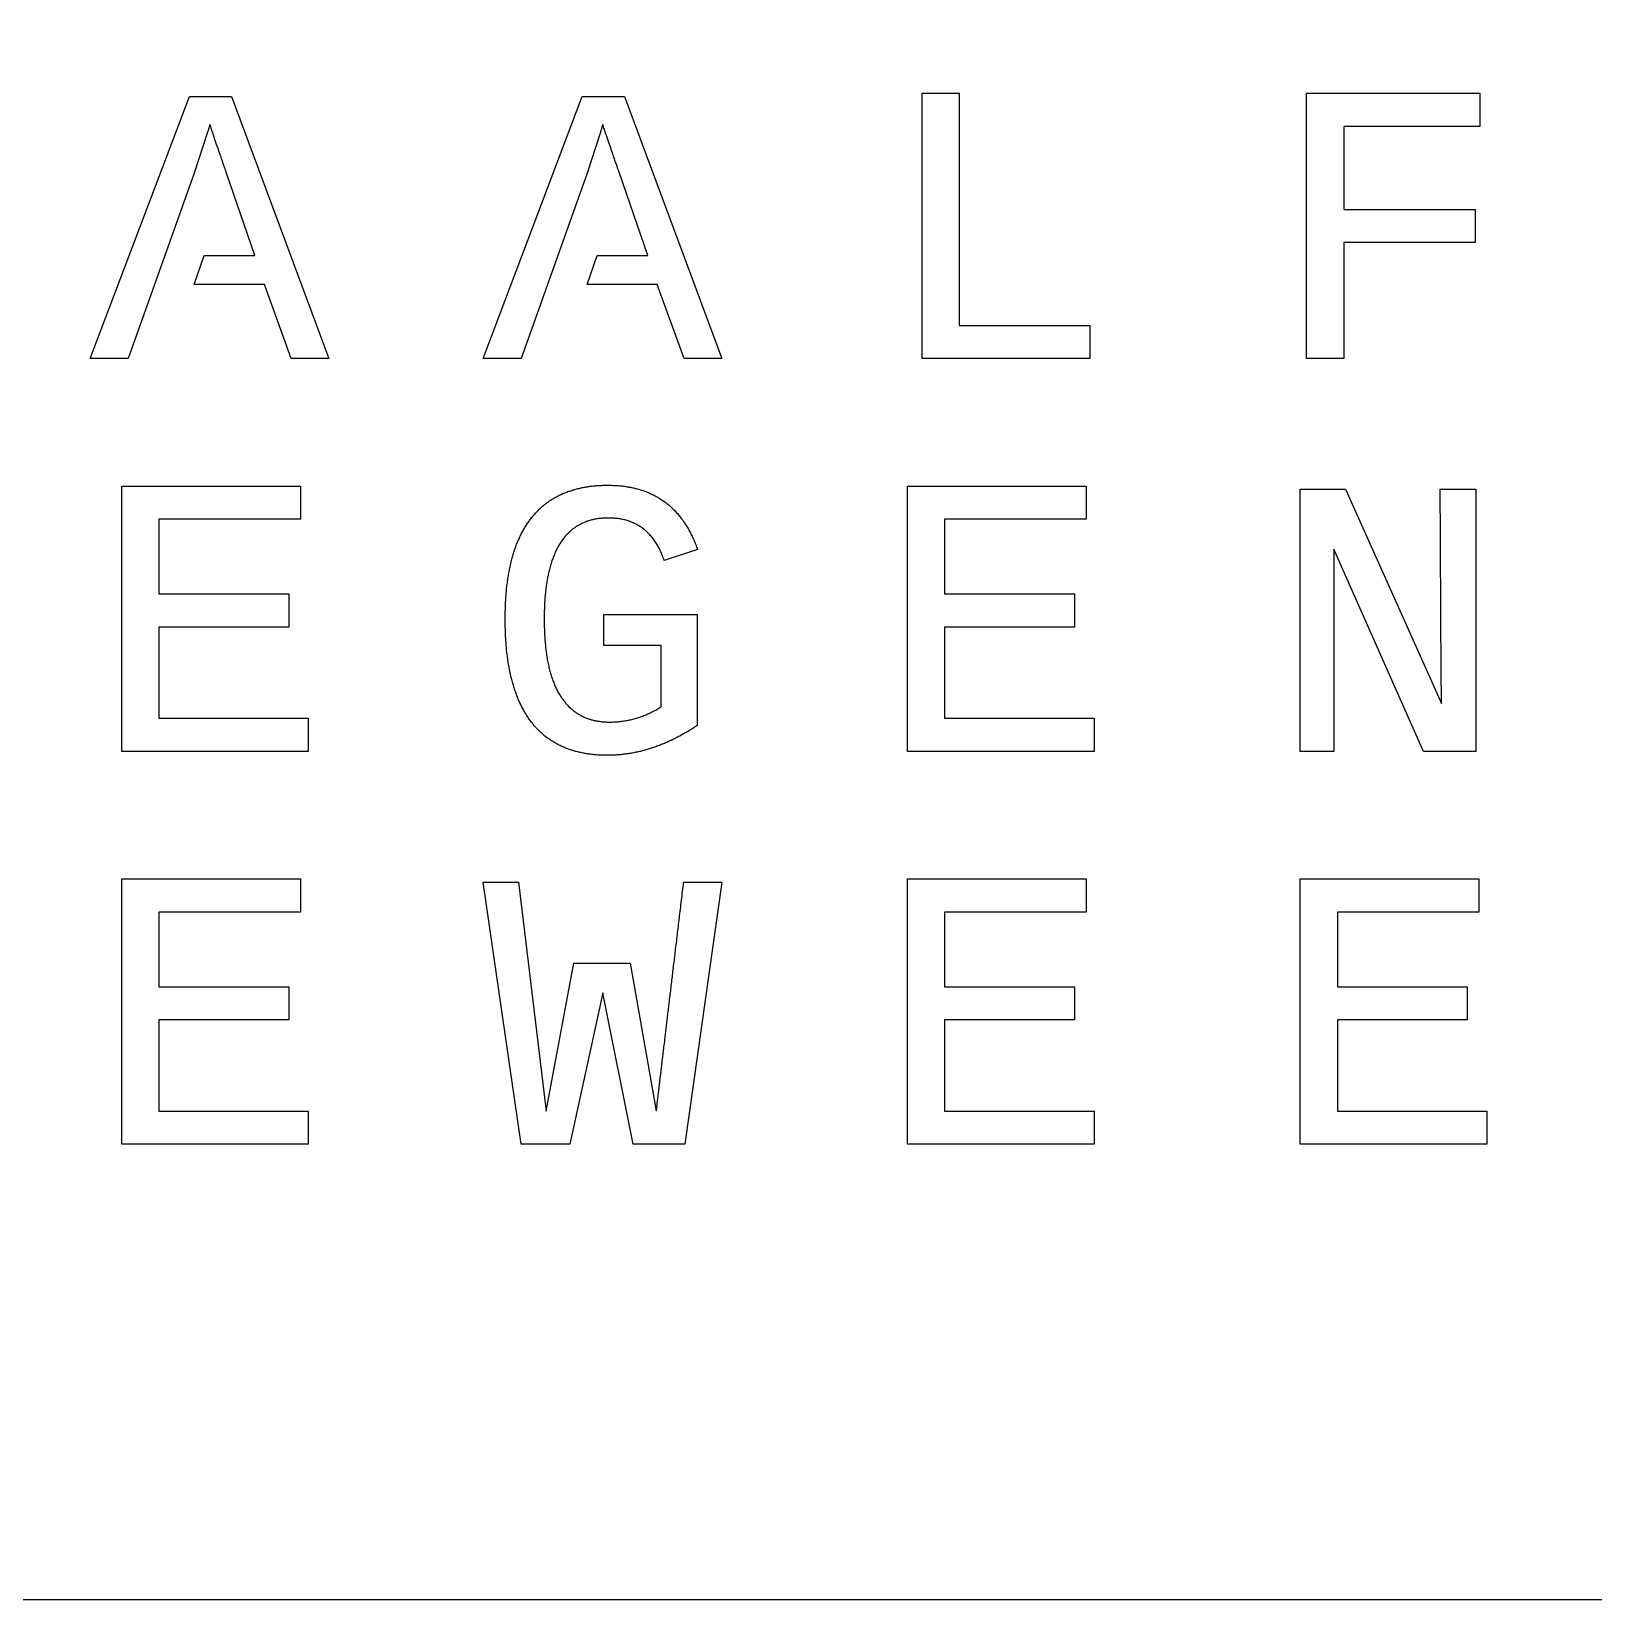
# Model space of a CAD drawing. Extents: x 0 to 500, y 0 to 500.
# Drawn here: x 234.9 to 367.4, y 0 to 133.1 of the extents above; entities that cross this region are included whole.
import ezdxf

# ---------------------------------------------------------------- set-up
doc = ezdxf.new("R2010")
doc.units = 0
doc.layers.get('0').update_dxf_attribs({"linetype": 'continuous'})

msp = doc.modelspace()

# ---------------------------------------------------------------- linework, layer by layer
at = {"color": 0}
for points in [[(0, 0), (500, 0), (500, 500), (0, 500)], [(310.46, 105.31), (310.46, 127.82), (313.61, 127.82), (313.61, 108.12), (324.68, 108.12), (324.68, 105.31)], [(346.24, 125.01), (346.24, 117.97), (357.38, 117.97), (357.38, 115.16), (346.24, 115.16), (346.24, 105.31), (343.08, 105.31), (343.08, 127.82), (357.78, 127.82), (357.78, 125.01)], [(251.45, 121.04), (251.44, 121.04), (251.44, 121.05), (251.44, 121.06), (251.43, 121.08), (251.42, 121.1), (251.41, 121.13), (251.4, 121.16), (251.39, 121.2), (251.37, 121.24), (251.36, 121.29), (251.34, 121.35), (251.32, 121.41), (251.3, 121.47), (251.27, 121.54), (251.25, 121.61), (251.22, 121.69), (251.19, 121.78), (251.16, 121.86), (251.13, 121.96), (251.09, 122.06), (251.06, 122.16), (251.02, 122.27), (250.98, 122.39), (250.94, 122.51), (250.89, 122.63), (250.85, 122.76), (250.8, 122.9), (250.75, 123.04), (250.7, 123.18), (250.65, 123.34), (250.6, 123.49), (250.54, 123.65), (250.48, 123.82), (250.42, 123.99), (250.36, 124.17), (250.3, 124.35), (250.24, 124.53), (250.2, 124.66), (250.17, 124.77), (250.14, 124.87), (250.11, 124.97), (250.08, 125.05), (250.06, 125.12), (250.04, 125.18), (250.02, 125.12), (250, 125.05), (249.97, 124.97), (249.94, 124.87), (249.91, 124.77), (249.88, 124.66), (249.84, 124.53), (248.71, 121.04), (243.11, 105.31), (239.88, 105.31), (248.29, 127.56), (251.87, 127.56), (260.13, 105.31), (256.93, 105.31), (254.65, 111.61), (248.71, 111.61), (249.54, 114.07), (253.85, 114.07)], [(284.78, 121.04), (284.78, 121.04), (284.78, 121.05), (284.77, 121.06), (284.76, 121.08), (284.76, 121.1), (284.75, 121.13), (284.74, 121.16), (284.72, 121.2), (284.71, 121.24), (284.69, 121.29), (284.67, 121.35), (284.65, 121.41), (284.63, 121.47), (284.61, 121.54), (284.58, 121.61), (284.55, 121.69), (284.52, 121.78), (284.49, 121.86), (284.46, 121.96), (284.43, 122.06), (284.39, 122.16), (284.35, 122.27), (284.31, 122.39), (284.27, 122.51), (284.23, 122.63), (284.18, 122.76), (284.13, 122.9), (284.09, 123.04), (284.04, 123.18), (283.98, 123.34), (283.93, 123.49), (283.87, 123.65), (283.82, 123.82), (283.76, 123.99), (283.7, 124.17), (283.63, 124.35), (283.57, 124.53), (283.53, 124.66), (283.5, 124.77), (283.47, 124.87), (283.44, 124.97), (283.41, 125.05), (283.39, 125.12), (283.37, 125.18), (283.35, 125.12), (283.33, 125.05), (283.3, 124.97), (283.28, 124.87), (283.24, 124.77), (283.21, 124.66), (283.17, 124.53), (282.04, 121.04), (276.45, 105.31), (273.22, 105.31), (281.62, 127.56), (285.21, 127.56), (293.46, 105.31), (290.26, 105.31), (287.99, 111.61), (282.04, 111.61), (282.88, 114.07), (287.19, 114.07)], [(242.55, 71.98), (242.55, 94.49), (257.71, 94.49), (257.71, 91.67), (245.71, 91.67), (245.71, 85.34), (256.72, 85.34), (256.72, 82.53), (245.71, 82.53), (245.71, 74.79), (258.38, 74.79), (258.38, 71.98)], [(291.37, 74.17), (291.28, 74.11), (291.19, 74.05), (291.1, 73.99), (291, 73.93), (290.91, 73.87), (290.82, 73.82), (290.73, 73.76), (290.64, 73.7), (290.54, 73.65), (290.45, 73.59), (290.36, 73.54), (290.27, 73.49), (290.17, 73.44), (290.08, 73.38), (289.99, 73.33), (289.9, 73.28), (289.8, 73.23), (289.71, 73.19), (289.62, 73.14), (289.53, 73.09), (289.43, 73.04), (289.34, 73), (289.25, 72.95), (289.16, 72.91), (289.06, 72.87), (288.97, 72.82), (288.88, 72.78), (288.79, 72.74), (288.69, 72.7), (288.6, 72.66), (288.51, 72.62), (288.41, 72.59), (288.32, 72.55), (288.23, 72.51), (288.14, 72.48), (288.04, 72.44), (287.95, 72.41), (287.86, 72.37), (287.76, 72.34), (287.67, 72.31), (287.58, 72.28), (287.49, 72.25), (287.39, 72.22), (287.3, 72.19), (287.21, 72.16), (287.11, 72.13), (287.02, 72.11), (286.93, 72.08), (286.84, 72.06), (286.74, 72.03), (286.65, 72.01), (286.56, 71.98), (286.46, 71.96), (286.37, 71.94), (286.28, 71.92), (286.18, 71.9), (286.09, 71.88), (286, 71.86), (285.9, 71.84), (285.81, 71.83), (285.72, 71.81), (285.62, 71.8), (285.53, 71.78), (285.44, 71.77), (285.34, 71.75), (285.25, 71.74), (285.16, 71.73), (285.06, 71.72), (284.97, 71.71), (284.88, 71.7), (284.78, 71.69), (284.69, 71.68), (284.6, 71.68), (284.5, 71.67), (284.41, 71.66), (284.32, 71.66), (284.22, 71.66), (284.13, 71.65), (284.04, 71.65), (283.94, 71.65), (283.85, 71.65), (283.76, 71.65), (283.65, 71.65), (283.55, 71.65), (283.44, 71.65), (283.34, 71.65), (283.24, 71.66), (283.14, 71.66), (283.04, 71.67), (282.94, 71.67), (282.84, 71.68), (282.74, 71.69), (282.64, 71.7), (282.54, 71.71), (282.44, 71.72), (282.35, 71.73), (282.25, 71.74), (282.16, 71.75), (282.06, 71.77), (281.97, 71.78), (281.87, 71.8), (281.78, 71.82), (281.69, 71.83), (281.6, 71.85), (281.51, 71.87), (281.42, 71.89), (281.33, 71.91), (281.24, 71.93), (281.15, 71.96), (281.06, 71.98), (280.98, 72), (280.89, 72.03), (280.8, 72.05), (280.72, 72.08), (280.63, 72.11), (280.55, 72.14), (280.47, 72.17), (280.39, 72.2), (280.3, 72.23), (280.22, 72.26), (280.14, 72.29), (280.06, 72.33), (279.98, 72.36), (279.9, 72.39), (279.83, 72.43), (279.75, 72.47), (279.67, 72.51), (279.6, 72.54), (279.52, 72.58), (279.44, 72.62), (279.37, 72.67), (279.3, 72.71), (279.22, 72.75), (279.15, 72.79), (279.08, 72.84), (279.01, 72.88), (278.94, 72.93), (278.87, 72.98), (278.8, 73.03), (278.73, 73.07), (278.66, 73.12), (278.6, 73.17), (278.53, 73.23), (278.46, 73.28), (278.4, 73.33), (278.33, 73.39), (278.27, 73.44), (278.21, 73.5), (278.14, 73.55), (278.08, 73.61), (278.02, 73.67), (277.96, 73.73), (277.9, 73.79), (277.84, 73.85), (277.78, 73.91), (277.72, 73.97), (277.66, 74.03), (277.61, 74.1), (277.55, 74.16), (277.5, 74.23), (277.44, 74.3), (277.39, 74.36), (277.33, 74.43), (277.28, 74.5), (277.23, 74.57), (277.17, 74.64), (277.12, 74.71), (277.07, 74.79), (277.02, 74.86), (276.97, 74.93), (276.92, 75.01), (276.88, 75.09), (276.83, 75.16), (276.78, 75.24), (276.74, 75.32), (276.69, 75.4), (276.65, 75.48), (276.6, 75.56), (276.56, 75.64), (276.51, 75.72), (276.47, 75.81), (276.43, 75.89), (276.39, 75.98), (276.35, 76.06), (276.31, 76.15), (276.27, 76.24), (276.23, 76.33), (276.19, 76.42), (276.16, 76.51), (276.12, 76.6), (276.08, 76.69), (276.05, 76.78), (276.01, 76.88), (275.98, 76.97), (275.95, 77.07), (275.91, 77.17), (275.88, 77.26), (275.85, 77.36), (275.82, 77.46), (275.79, 77.56), (275.76, 77.66), (275.73, 77.76), (275.7, 77.86), (275.67, 77.97), (275.65, 78.07), (275.62, 78.18), (275.59, 78.28), (275.57, 78.39), (275.54, 78.5), (275.52, 78.6), (275.5, 78.71), (275.47, 78.82), (275.45, 78.93), (275.43, 79.05), (275.41, 79.16), (275.39, 79.27), (275.37, 79.39), (275.35, 79.5), (275.33, 79.62), (275.32, 79.73), (275.3, 79.85), (275.28, 79.97), (275.27, 80.09), (275.25, 80.21), (275.24, 80.33), (275.22, 80.45), (275.21, 80.58), (275.2, 80.7), (275.19, 80.82), (275.18, 80.95), (275.17, 81.07), (275.16, 81.2), (275.15, 81.33), (275.14, 81.46), (275.13, 81.59), (275.12, 81.72), (275.12, 81.85), (275.11, 81.98), (275.1, 82.11), (275.1, 82.25), (275.1, 82.38), (275.09, 82.52), (275.09, 82.65), (275.09, 82.79), (275.09, 82.93), (275.08, 83.07), (275.08, 83.21), (275.08, 83.35), (275.09, 83.48), (275.09, 83.62), (275.09, 83.76), (275.09, 83.89), (275.1, 84.02), (275.1, 84.16), (275.11, 84.29), (275.11, 84.42), (275.12, 84.55), (275.12, 84.68), (275.13, 84.81), (275.14, 84.94), (275.15, 85.06), (275.16, 85.19), (275.17, 85.32), (275.18, 85.44), (275.19, 85.56), (275.2, 85.69), (275.21, 85.81), (275.23, 85.93), (275.24, 86.05), (275.26, 86.17), (275.27, 86.29), (275.29, 86.41), (275.3, 86.52), (275.32, 86.64), (275.34, 86.75), (275.36, 86.87), (275.38, 86.98), (275.4, 87.1), (275.42, 87.21), (275.44, 87.32), (275.46, 87.43), (275.48, 87.54), (275.5, 87.65), (275.53, 87.75), (275.55, 87.86), (275.58, 87.97), (275.6, 88.07), (275.63, 88.18), (275.66, 88.28), (275.68, 88.38), (275.71, 88.48), (275.74, 88.58), (275.77, 88.68), (275.8, 88.78), (275.83, 88.88), (275.86, 88.98), (275.89, 89.08), (275.93, 89.17), (275.96, 89.27), (275.99, 89.36), (276.03, 89.45), (276.06, 89.55), (276.1, 89.64), (276.14, 89.73), (276.17, 89.82), (276.21, 89.91), (276.25, 90), (276.29, 90.08), (276.33, 90.17), (276.37, 90.26), (276.41, 90.34), (276.45, 90.43), (276.5, 90.51), (276.54, 90.59), (276.58, 90.67), (276.63, 90.75), (276.67, 90.83), (276.72, 90.91), (276.76, 90.99), (276.81, 91.07), (276.86, 91.14), (276.91, 91.22), (276.96, 91.29), (277.01, 91.37), (277.06, 91.44), (277.11, 91.51), (277.16, 91.58), (277.21, 91.65), (277.26, 91.72), (277.32, 91.79), (277.37, 91.86), (277.43, 91.93), (277.48, 91.99), (277.54, 92.06), (277.59, 92.12), (277.65, 92.19), (277.71, 92.25), (277.77, 92.31), (277.83, 92.37), (277.89, 92.43), (277.95, 92.49), (278.01, 92.55), (278.07, 92.61), (278.13, 92.67), (278.2, 92.72), (278.26, 92.78), (278.33, 92.83), (278.39, 92.89), (278.46, 92.94), (278.52, 92.99), (278.59, 93.04), (278.66, 93.09), (278.73, 93.14), (278.79, 93.19), (278.86, 93.24), (278.93, 93.29), (279.01, 93.33), (279.08, 93.38), (279.15, 93.42), (279.22, 93.46), (279.3, 93.51), (279.37, 93.55), (279.45, 93.59), (279.52, 93.63), (279.6, 93.67), (279.67, 93.71), (279.75, 93.75), (279.83, 93.78), (279.91, 93.82), (279.99, 93.85), (280.07, 93.89), (280.15, 93.92), (280.23, 93.95), (280.31, 93.98), (280.39, 94.02), (280.48, 94.05), (280.56, 94.07), (280.65, 94.1), (280.73, 94.13), (280.82, 94.16), (280.9, 94.18), (280.99, 94.21), (281.08, 94.23), (281.17, 94.25), (281.26, 94.28), (281.35, 94.3), (281.44, 94.32), (281.53, 94.34), (281.62, 94.36), (281.71, 94.38), (281.8, 94.39), (281.9, 94.41), (281.99, 94.43), (282.09, 94.44), (282.18, 94.45), (282.28, 94.47), (282.38, 94.48), (282.47, 94.49), (282.57, 94.5), (282.67, 94.51), (282.77, 94.52), (282.87, 94.53), (282.97, 94.54), (283.07, 94.54), (283.17, 94.55), (283.28, 94.55), (283.38, 94.56), (283.48, 94.56), (283.59, 94.56), (283.69, 94.56), (283.8, 94.56), (283.91, 94.56), (284.03, 94.56), (284.14, 94.56), (284.25, 94.55), (284.36, 94.55), (284.46, 94.54), (284.57, 94.54), (284.68, 94.53), (284.79, 94.52), (284.89, 94.51), (285, 94.5), (285.1, 94.49), (285.21, 94.47), (285.31, 94.46), (285.41, 94.44), (285.51, 94.43), (285.61, 94.41), (285.71, 94.39), (285.81, 94.37), (285.91, 94.35), (286.01, 94.33), (286.11, 94.3), (286.2, 94.28), (286.3, 94.25), (286.39, 94.23), (286.49, 94.2), (286.58, 94.17), (286.67, 94.14), (286.76, 94.11), (286.85, 94.08), (286.94, 94.05), (287.03, 94.02), (287.12, 93.98), (287.21, 93.95), (287.3, 93.91), (287.38, 93.87), (287.47, 93.83), (287.55, 93.79), (287.64, 93.75), (287.72, 93.71), (287.81, 93.66), (287.89, 93.62), (287.97, 93.57), (288.05, 93.53), (288.13, 93.48), (288.21, 93.43), (288.29, 93.38), (288.36, 93.33), (288.44, 93.28), (288.52, 93.23), (288.59, 93.17), (288.67, 93.12), (288.74, 93.06), (288.81, 93), (288.89, 92.95), (288.96, 92.89), (289.03, 92.83), (289.1, 92.76), (289.17, 92.7), (289.24, 92.64), (289.3, 92.57), (289.37, 92.51), (289.44, 92.44), (289.5, 92.37), (289.57, 92.3), (289.63, 92.23), (289.7, 92.16), (289.76, 92.09), (289.82, 92.02), (289.88, 91.94), (289.94, 91.87), (290, 91.79), (290.06, 91.71), (290.12, 91.64), (290.18, 91.56), (290.23, 91.48), (290.29, 91.39), (290.34, 91.31), (290.4, 91.23), (290.45, 91.14), (290.5, 91.06), (290.56, 90.97), (290.61, 90.88), (290.66, 90.79), (290.71, 90.7), (290.76, 90.61), (290.81, 90.52), (290.85, 90.42), (290.9, 90.33), (290.95, 90.23), (290.99, 90.14), (291.04, 90.04), (291.08, 89.94), (291.12, 89.84), (291.17, 89.74), (291.21, 89.64), (291.25, 89.53), (291.29, 89.43), (291.33, 89.32), (291.37, 89.22), (291.41, 89.11), (288.58, 88.19), (288.54, 88.3), (288.5, 88.41), (288.46, 88.51), (288.42, 88.62), (288.38, 88.72), (288.34, 88.82), (288.29, 88.92), (288.24, 89.02), (288.2, 89.11), (288.15, 89.21), (288.1, 89.3), (288.05, 89.39), (288, 89.48), (287.95, 89.57), (287.89, 89.66), (287.84, 89.74), (287.78, 89.82), (287.72, 89.9), (287.67, 89.98), (287.61, 90.06), (287.55, 90.14), (287.49, 90.21), (287.42, 90.28), (287.36, 90.35), (287.3, 90.42), (287.23, 90.49), (287.16, 90.55), (287.1, 90.62), (287.03, 90.68), (286.96, 90.74), (286.89, 90.8), (286.82, 90.86), (286.74, 90.91), (286.67, 90.96), (286.59, 91.02), (286.52, 91.07), (286.44, 91.12), (286.36, 91.16), (286.28, 91.21), (286.2, 91.25), (286.12, 91.29), (286.04, 91.33), (285.95, 91.37), (285.87, 91.41), (285.78, 91.44), (285.69, 91.47), (285.61, 91.51), (285.52, 91.54), (285.43, 91.56), (285.34, 91.59), (285.24, 91.62), (285.15, 91.64), (285.05, 91.66), (284.96, 91.68), (284.86, 91.7), (284.76, 91.71), (284.66, 91.73), (284.56, 91.74), (284.46, 91.75), (284.36, 91.76), (284.26, 91.77), (284.15, 91.77), (284.05, 91.78), (283.94, 91.78), (283.83, 91.78), (283.74, 91.78), (283.65, 91.78), (283.55, 91.78), (283.46, 91.77), (283.37, 91.77), (283.28, 91.76), (283.19, 91.75), (283.1, 91.74), (283.02, 91.73), (282.93, 91.72), (282.84, 91.7), (282.76, 91.69), (282.67, 91.67), (282.59, 91.65), (282.51, 91.64), (282.42, 91.62), (282.34, 91.59), (282.26, 91.57), (282.18, 91.55), (282.11, 91.52), (282.03, 91.5), (281.95, 91.47), (281.87, 91.44), (281.8, 91.41), (281.73, 91.38), (281.65, 91.34), (281.58, 91.31), (281.51, 91.27), (281.44, 91.24), (281.37, 91.2), (281.3, 91.16), (281.23, 91.12), (281.16, 91.08), (281.09, 91.03), (281.03, 90.99), (280.96, 90.94), (280.9, 90.89), (280.83, 90.85), (280.77, 90.8), (280.71, 90.74), (280.65, 90.69), (280.59, 90.64), (280.53, 90.58), (280.47, 90.53), (280.41, 90.47), (280.35, 90.41), (280.3, 90.35), (280.24, 90.29), (280.18, 90.23), (280.13, 90.16), (280.08, 90.1), (280.03, 90.03), (279.97, 89.96), (279.92, 89.89), (279.87, 89.82), (279.82, 89.75), (279.78, 89.68), (279.73, 89.6), (279.68, 89.53), (279.64, 89.45), (279.59, 89.37), (279.55, 89.29), (279.51, 89.21), (279.46, 89.13), (279.42, 89.04), (279.38, 88.96), (279.34, 88.87), (279.3, 88.78), (279.26, 88.7), (279.23, 88.61), (279.19, 88.51), (279.15, 88.42), (279.12, 88.33), (279.08, 88.23), (279.05, 88.14), (279.02, 88.04), (278.99, 87.94), (278.96, 87.84), (278.93, 87.74), (278.9, 87.63), (278.87, 87.53), (278.84, 87.42), (278.81, 87.32), (278.79, 87.21), (278.76, 87.1), (278.74, 86.99), (278.72, 86.88), (278.69, 86.76), (278.67, 86.65), (278.65, 86.53), (278.63, 86.41), (278.61, 86.3), (278.59, 86.18), (278.57, 86.05), (278.56, 85.93), (278.54, 85.81), (278.53, 85.68), (278.51, 85.56), (278.5, 85.43), (278.49, 85.3), (278.47, 85.17), (278.46, 85.04), (278.45, 84.9), (278.44, 84.77), (278.43, 84.63), (278.43, 84.5), (278.42, 84.36), (278.41, 84.22), (278.41, 84.08), (278.4, 83.94), (278.4, 83.79), (278.4, 83.65), (278.39, 83.5), (278.39, 83.36), (278.39, 83.21), (278.39, 83.06), (278.39, 82.92), (278.4, 82.77), (278.4, 82.63), (278.4, 82.48), (278.41, 82.34), (278.41, 82.2), (278.42, 82.06), (278.43, 81.93), (278.43, 81.79), (278.44, 81.66), (278.45, 81.52), (278.46, 81.39), (278.47, 81.26), (278.48, 81.13), (278.5, 81), (278.51, 80.87), (278.52, 80.75), (278.54, 80.62), (278.55, 80.5), (278.57, 80.38), (278.59, 80.25), (278.6, 80.13), (278.62, 80.02), (278.64, 79.9), (278.66, 79.78), (278.68, 79.67), (278.71, 79.55), (278.73, 79.44), (278.75, 79.33), (278.78, 79.22), (278.8, 79.11), (278.83, 79), (278.86, 78.9), (278.88, 78.79), (278.91, 78.69), (278.94, 78.59), (278.97, 78.49), (279, 78.39), (279.03, 78.29), (279.07, 78.19), (279.1, 78.1), (279.13, 78), (279.17, 77.91), (279.2, 77.81), (279.24, 77.72), (279.28, 77.63), (279.31, 77.55), (279.35, 77.46), (279.39, 77.37), (279.43, 77.29), (279.48, 77.2), (279.52, 77.12), (279.56, 77.04), (279.6, 76.96), (279.65, 76.88), (279.69, 76.81), (279.74, 76.73), (279.79, 76.66), (279.83, 76.58), (279.88, 76.51), (279.93, 76.44), (279.98, 76.37), (280.03, 76.3), (280.08, 76.23), (280.14, 76.17), (280.19, 76.1), (280.24, 76.04), (280.3, 75.98), (280.35, 75.92), (280.41, 75.86), (280.47, 75.8), (280.53, 75.74), (280.58, 75.69), (280.64, 75.63), (280.7, 75.58), (280.77, 75.53), (280.83, 75.47), (280.89, 75.43), (280.95, 75.38), (281.02, 75.33), (281.08, 75.28), (281.15, 75.24), (281.22, 75.2), (281.28, 75.15), (281.35, 75.11), (281.42, 75.07), (281.49, 75.04), (281.56, 75), (281.63, 74.96), (281.71, 74.93), (281.78, 74.89), (281.85, 74.86), (281.93, 74.83), (282, 74.8), (282.08, 74.77), (282.16, 74.75), (282.24, 74.72), (282.32, 74.7), (282.4, 74.67), (282.48, 74.65), (282.56, 74.63), (282.64, 74.61), (282.72, 74.59), (282.81, 74.58), (282.89, 74.56), (282.97, 74.55), (283.06, 74.53), (283.15, 74.52), (283.24, 74.51), (283.32, 74.5), (283.41, 74.49), (283.5, 74.49), (283.59, 74.48), (283.69, 74.48), (283.78, 74.47), (283.87, 74.47), (283.97, 74.47), (284.07, 74.47), (284.17, 74.47), (284.27, 74.48), (284.36, 74.48), (284.46, 74.49), (284.56, 74.49), (284.66, 74.5), (284.76, 74.51), (284.86, 74.52), (284.96, 74.53), (285.05, 74.54), (285.15, 74.56), (285.25, 74.57), (285.34, 74.59), (285.44, 74.61), (285.54, 74.63), (285.63, 74.65), (285.73, 74.67), (285.83, 74.69), (285.92, 74.71), (286.02, 74.74), (286.11, 74.76), (286.2, 74.79), (286.3, 74.82), (286.39, 74.85), (286.49, 74.88), (286.58, 74.91), (286.67, 74.95), (286.77, 74.98), (286.86, 75.02), (286.95, 75.05), (287.04, 75.09), (287.14, 75.13), (287.23, 75.17), (287.32, 75.22), (287.41, 75.26), (287.5, 75.3), (287.59, 75.35), (287.68, 75.39), (287.77, 75.44), (287.86, 75.49), (287.95, 75.54), (288.04, 75.59), (288.13, 75.65), (288.22, 75.7), (288.31, 75.76), (288.31, 80.97), (283.47, 80.97), (283.47, 83.6), (291.37, 83.6)], [(309.22, 71.98), (309.22, 94.49), (324.38, 94.49), (324.38, 91.67), (312.37, 91.67), (312.37, 85.34), (323.39, 85.34), (323.39, 82.53), (312.37, 82.53), (312.37, 74.79), (325.05, 74.79), (325.05, 71.98)], [(353, 71.98), (345.41, 89.14), (345.39, 71.98), (342.55, 71.98), (342.55, 94.22), (346.38, 94.22), (354.52, 76.05), (354.52, 76.05), (354.52, 76.06), (354.52, 76.06), (354.52, 76.06), (354.52, 76.07), (354.52, 76.07), (354.52, 76.08), (354.52, 76.09), (354.52, 76.1), (354.52, 76.11), (354.52, 76.12), (354.52, 76.13), (354.52, 76.15), (354.52, 76.16), (354.52, 76.18), (354.52, 76.19), (354.52, 76.21), (354.52, 76.23), (354.52, 76.25), (354.52, 76.27), (354.52, 76.3), (354.52, 76.32), (354.52, 76.34), (354.52, 76.37), (354.52, 76.4), (354.52, 76.42), (354.52, 76.45), (354.52, 76.48), (354.52, 76.51), (354.52, 76.55), (354.52, 76.58), (354.52, 76.62), (354.52, 76.65), (354.52, 76.69), (354.52, 76.73), (354.52, 76.76), (354.52, 76.8), (354.52, 76.85), (354.52, 76.89), (354.52, 76.93), (354.52, 76.98), (354.52, 77.02), (354.52, 77.07), (354.52, 77.12), (354.52, 77.16), (354.52, 77.21), (354.52, 77.26), (354.52, 77.32), (354.52, 77.37), (354.52, 77.42), (354.52, 77.48), (354.51, 77.54), (354.51, 77.59), (354.51, 77.65), (354.51, 77.71), (354.51, 77.77), (354.51, 77.84), (354.51, 77.9), (354.51, 77.96), (354.51, 78.03), (354.51, 78.09), (354.51, 78.16), (354.51, 78.23), (354.51, 78.3), (354.51, 78.37), (354.51, 78.44), (354.51, 78.52), (354.51, 78.59), (354.51, 78.66), (354.51, 78.74), (354.51, 78.82), (354.51, 78.9), (354.51, 78.98), (354.51, 79.06), (354.51, 79.14), (354.51, 79.22), (354.51, 79.31), (354.5, 79.39), (354.5, 79.48), (354.5, 79.56), (354.5, 79.65), (354.5, 79.74), (354.5, 79.83), (354.5, 79.92), (354.5, 80.02), (354.5, 80.11), (354.5, 80.2), (354.5, 80.3), (354.5, 80.4), (354.5, 80.5), (354.5, 80.6), (354.5, 80.7), (354.5, 80.8), (354.5, 80.9), (354.5, 81), (354.5, 81.11), (354.49, 81.21), (354.49, 81.32), (354.49, 81.43), (354.49, 81.54), (354.49, 81.65), (354.49, 81.76), (354.49, 81.87), (354.49, 81.99), (354.49, 82.1), (354.49, 82.22), (354.49, 82.33), (354.49, 82.45), (354.49, 82.57), (354.49, 82.69), (354.49, 82.81), (354.49, 82.93), (354.48, 83.06), (354.48, 83.18), (354.48, 83.31), (354.48, 83.43), (354.48, 83.56), (354.48, 83.69), (354.48, 83.82), (354.48, 83.95), (354.48, 84.08), (354.48, 84.22), (354.48, 84.35), (354.48, 84.49), (354.48, 84.62), (354.48, 84.76), (354.47, 84.9), (354.47, 85.04), (354.47, 85.18), (354.47, 85.32), (354.47, 85.47), (354.47, 85.61), (354.47, 85.76), (354.47, 85.9), (354.47, 86.05), (354.47, 86.2), (354.47, 86.35), (354.47, 86.5), (354.47, 86.65), (354.46, 86.8), (354.46, 86.96), (354.46, 87.11), (354.46, 87.27), (354.46, 87.43), (354.46, 87.59), (354.46, 87.75), (354.46, 87.91), (354.46, 88.07), (354.46, 88.23), (354.46, 88.39), (354.45, 88.56), (354.45, 88.73), (354.45, 88.89), (354.45, 89.06), (354.45, 89.23), (354.45, 89.4), (354.45, 89.57), (354.45, 89.75), (354.45, 89.92), (354.45, 90.1), (354.45, 90.27), (354.44, 90.45), (354.44, 90.63), (354.44, 90.81), (354.44, 90.99), (354.44, 91.17), (354.44, 91.35), (354.44, 91.53), (354.44, 91.72), (354.44, 91.91), (354.44, 92.09), (354.43, 92.28), (354.43, 92.47), (354.43, 92.66), (354.43, 92.85), (354.43, 93.04), (354.43, 93.24), (354.43, 93.43), (354.43, 93.63), (354.43, 93.82), (354.43, 94.02), (354.42, 94.22), (357.46, 94.22), (357.46, 71.98)], [(242.55, 38.64), (242.55, 61.15), (257.71, 61.15), (257.71, 58.34), (245.71, 58.34), (245.71, 52.01), (256.72, 52.01), (256.72, 49.19), (245.71, 49.19), (245.71, 41.46), (258.38, 41.46), (258.38, 38.64)], [(290.32, 38.64), (285.94, 38.64), (283.37, 51.49), (280.56, 38.64), (276.44, 38.64), (273.22, 60.89), (276.22, 60.89), (278.56, 41.45), (280.92, 54), (285.7, 54), (287.91, 41.48), (287.91, 41.48), (287.91, 41.48), (287.91, 41.48), (287.91, 41.49), (287.91, 41.49), (287.91, 41.5), (287.91, 41.5), (287.92, 41.51), (287.92, 41.52), (287.92, 41.53), (287.92, 41.54), (287.92, 41.55), (287.92, 41.56), (287.92, 41.58), (287.92, 41.59), (287.93, 41.61), (287.93, 41.62), (287.93, 41.64), (287.93, 41.66), (287.94, 41.68), (287.94, 41.7), (287.94, 41.72), (287.94, 41.75), (287.95, 41.77), (287.95, 41.79), (287.95, 41.82), (287.96, 41.85), (287.96, 41.87), (287.96, 41.9), (287.97, 41.93), (287.97, 41.96), (287.97, 42), (287.98, 42.03), (287.98, 42.06), (287.99, 42.1), (287.99, 42.13), (287.99, 42.17), (288, 42.21), (288, 42.25), (288.01, 42.29), (288.01, 42.33), (288.02, 42.37), (288.02, 42.41), (288.03, 42.46), (288.03, 42.5), (288.04, 42.55), (288.04, 42.59), (288.05, 42.64), (288.06, 42.69), (288.06, 42.74), (288.07, 42.79), (288.07, 42.84), (288.08, 42.9), (288.09, 42.95), (288.09, 43.01), (288.1, 43.06), (288.11, 43.12), (288.11, 43.18), (288.12, 43.24), (288.13, 43.3), (288.14, 43.36), (288.14, 43.42), (288.15, 43.48), (288.16, 43.55), (288.17, 43.61), (288.17, 43.68), (288.18, 43.75), (288.19, 43.81), (288.2, 43.88), (288.21, 43.95), (288.22, 44.03), (288.22, 44.1), (288.23, 44.17), (288.24, 44.24), (288.25, 44.32), (288.26, 44.4), (288.27, 44.47), (288.28, 44.55), (288.29, 44.63), (288.3, 44.71), (288.31, 44.79), (288.32, 44.88), (288.33, 44.96), (288.34, 45.04), (288.35, 45.13), (288.36, 45.22), (288.37, 45.3), (288.38, 45.39), (288.39, 45.48), (288.4, 45.57), (288.41, 45.66), (288.42, 45.75), (288.43, 45.85), (288.44, 45.94), (288.46, 46.04), (288.47, 46.13), (288.48, 46.23), (288.49, 46.33), (288.5, 46.43), (288.52, 46.53), (288.53, 46.63), (288.54, 46.73), (288.55, 46.84), (288.56, 46.94), (288.58, 47.05), (288.59, 47.16), (288.6, 47.26), (288.62, 47.37), (288.63, 47.48), (288.64, 47.59), (288.66, 47.7), (288.67, 47.82), (288.68, 47.93), (288.7, 48.04), (288.71, 48.16), (288.72, 48.28), (288.74, 48.39), (288.75, 48.51), (288.77, 48.63), (288.78, 48.75), (288.8, 48.88), (288.81, 49), (288.82, 49.12), (288.84, 49.25), (288.85, 49.37), (288.87, 49.5), (288.89, 49.63), (288.9, 49.76), (288.92, 49.89), (288.93, 50.02), (288.95, 50.15), (288.96, 50.28), (288.98, 50.42), (289, 50.55), (289.01, 50.69), (289.03, 50.82), (289.04, 50.96), (289.06, 51.1), (289.08, 51.24), (289.09, 51.38), (289.11, 51.52), (289.13, 51.67), (289.15, 51.81), (289.16, 51.96), (289.18, 52.1), (289.2, 52.25), (289.22, 52.4), (289.23, 52.55), (289.25, 52.7), (289.27, 52.85), (289.29, 53), (289.31, 53.15), (289.32, 53.31), (289.34, 53.46), (289.36, 53.62), (289.38, 53.77), (289.4, 53.93), (289.42, 54.09), (289.44, 54.25), (289.46, 54.41), (289.48, 54.58), (289.5, 54.74), (289.52, 54.9), (289.54, 55.07), (289.55, 55.23), (289.57, 55.4), (289.6, 55.57), (289.62, 55.74), (289.64, 55.91), (289.66, 56.08), (289.68, 56.25), (289.7, 56.43), (289.72, 56.6), (289.74, 56.78), (289.76, 56.95), (289.78, 57.13), (289.8, 57.31), (289.82, 57.49), (289.85, 57.67), (289.87, 57.85), (289.89, 58.03), (289.91, 58.21), (289.93, 58.4), (289.96, 58.58), (289.98, 58.77), (290, 58.96), (290.02, 59.15), (290.05, 59.34), (290.07, 59.53), (290.09, 59.72), (290.11, 59.91), (290.14, 60.1), (290.16, 60.3), (290.18, 60.49), (290.21, 60.69), (290.23, 60.89), (293.46, 60.89)], [(309.22, 38.64), (309.22, 61.15), (324.38, 61.15), (324.38, 58.34), (312.37, 58.34), (312.37, 52.01), (323.39, 52.01), (323.39, 49.19), (312.37, 49.19), (312.37, 41.46), (325.05, 41.46), (325.05, 38.64)], [(342.55, 38.64), (342.55, 61.15), (357.71, 61.15), (357.71, 58.34), (345.71, 58.34), (345.71, 52.01), (356.72, 52.01), (356.72, 49.19), (345.71, 49.19), (345.71, 41.46), (358.38, 41.46), (358.38, 38.64)]]:
    msp.add_lwpolyline(points, close=True, dxfattribs=at)

doc.saveas('drawing.dxf')
